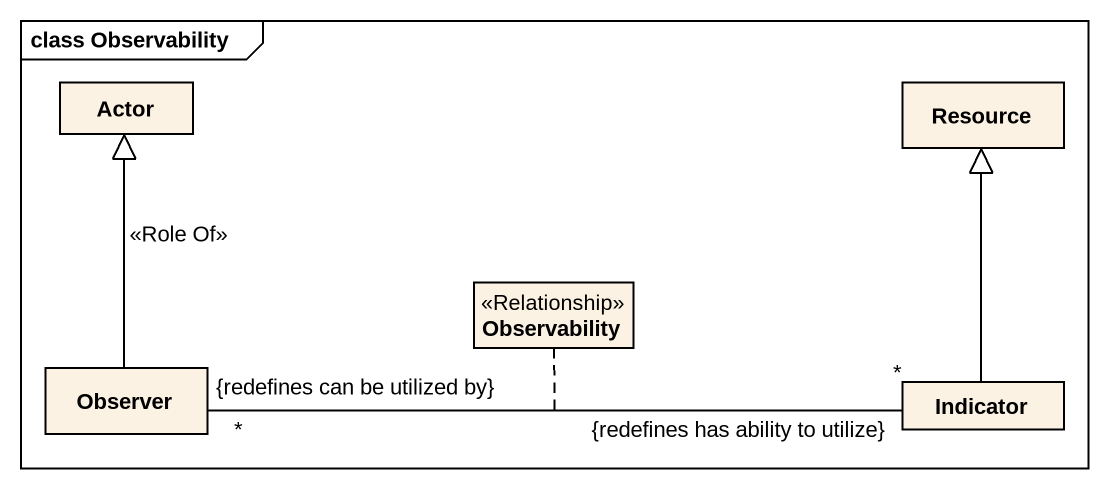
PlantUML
@startuml
mainframe class Observability
hide circle
hide empty members
class "Actor" as Actor_
class Resource
class Observability <<Relationship>>
class Observer
class Indicator
Observer -up-|> Actor_ : <<Role Of>>
Observer "{redefines can be utilized by}\n*" -right- "{redefines has ability to utilize}\n*" Indicator
(Observer, Indicator) .. Observability
Indicator -up-|> Resource
@enduml
